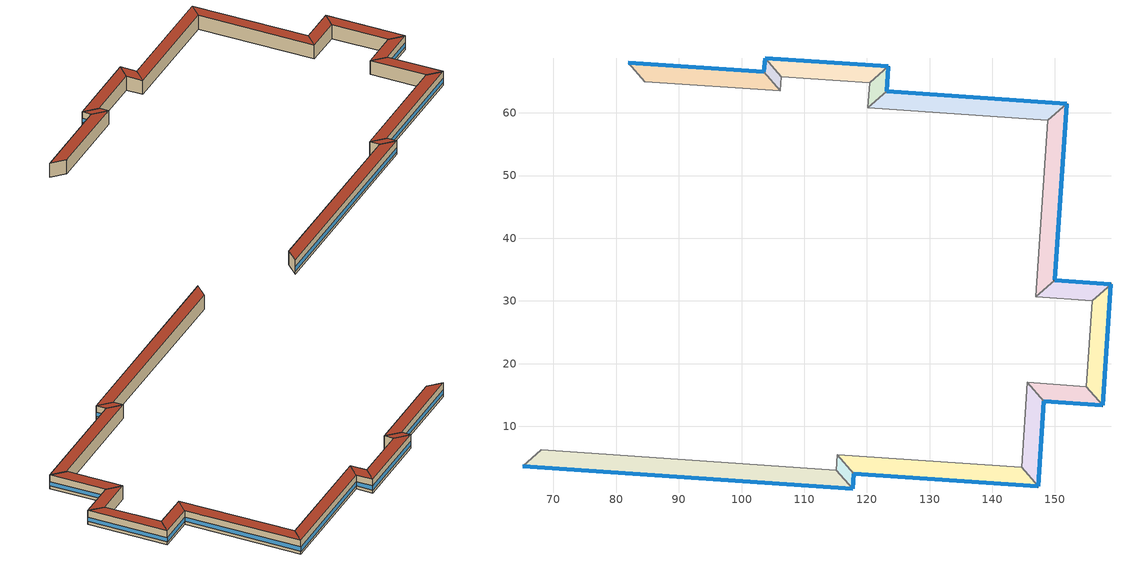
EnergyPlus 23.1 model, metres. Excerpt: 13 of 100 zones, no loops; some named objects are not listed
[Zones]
Building Story 4 ThermalZone 10
 floor adiabatic (Typical Interior Ceiling): 157.59,13.33 148.22,14 145.59,17.01 154.97,16.35 z10.8
 wall outside (Typical Insulated Steel Framed Exterior Wall R-12.99): 148.22,14 157.59,13.33 z10.8:14.4
 wall adiabatic (Typical Interior Wall): 157.59,13.33 154.97,16.35 145.59,17.01 148.22,14 z10.8:14.4
 window (U 0.55 SHGC 0.25): 148.24,13.99 157.57,13.33 z11.56:12.65
 roof outside (Typical IEAD Roof - Highly Reflective R-25.64): 154.97,16.35 145.59,17.01 148.22,14 157.59,13.33 z14.4
Building Story 4 ThermalZone 11
 floor adiabatic (Typical Interior Ceiling): 148.22,14 147.3,0.45 144.67,3.46 145.59,17.01 z10.8
 wall outside (Typical Insulated Steel Framed Exterior Wall R-12.99): 147.3,0.45 148.22,14 z10.8:14.4
 wall adiabatic (Typical Interior Wall): 148.22,14 145.59,17.01 144.67,3.46 147.3,0.45 z10.8:14.4
 window (U 0.55 SHGC 0.25): 147.3,0.47 148.21,13.97 z11.56:12.65
 roof outside (Typical IEAD Roof - Highly Reflective R-25.64): 145.59,17.01 144.67,3.46 147.3,0.45 148.22,14 z14.4
Building Story 4 ThermalZone 12
 floor adiabatic (Typical Interior Ceiling): 147.3,0.45 117.9,2.44 115.27,5.46 144.67,3.46 z10.8
 wall outside (Typical Insulated Steel Framed Exterior Wall R-12.99): 117.9,2.44 147.3,0.45 z10.8:14.4
 wall adiabatic (Typical Interior Wall): 147.3,0.45 144.67,3.46 115.27,5.46 117.9,2.44 z10.8:14.4
 window (U 0.55 SHGC 0.25): 117.93,2.44 147.27,0.45 z11.56:12.64
 roof outside (Typical IEAD Roof - Highly Reflective R-25.64): 144.67,3.46 115.27,5.46 117.9,2.44 147.3,0.45 z14.4
Building Story 4 ThermalZone 13
 floor adiabatic (Typical Interior Ceiling): 117.9,2.44 117.74,0 115.11,3.02 115.27,5.46 z10.8
 wall outside (Typical Insulated Steel Framed Exterior Wall R-12.99): 117.74,0 117.9,2.44 z10.8:14.4
 wall adiabatic (Typical Interior Wall): 117.9,2.44 115.27,5.46 115.11,3.02 117.74,0 z10.8:14.4
 window (U 0.55 SHGC 0.25): 117.74,0.03 117.9,2.42 z11.56:12.66
 roof outside (Typical IEAD Roof - Highly Reflective R-25.64): 115.27,5.46 115.11,3.02 117.74,0 117.9,2.44 z14.4
Building Story 4 ThermalZone 14
 floor adiabatic (Typical Interior Ceiling): 117.74,0 65.06,3.67 68.09,6.29 115.11,3.02 z10.8
 wall outside (Typical Insulated Steel Framed Exterior Wall R-12.99): 65.06,3.67 117.74,0 z10.8:14.4
 wall adiabatic (Typical Interior Wall): 117.74,0 115.11,3.02 68.09,6.29 65.06,3.67 z10.8:14.4
 window (U 0.55 SHGC 0.25): 65.09,3.66 117.71,0 z11.56:12.64
 roof outside (Typical IEAD Roof - Highly Reflective R-25.64): 115.11,3.02 68.09,6.29 65.06,3.67 117.74,0 z14.4
Building Story 4 ThermalZone 2
 floor adiabatic (Typical Interior Ceiling): 81.9,67.97 103.58,66.53 106.2,63.5 84.54,64.97 z10.8
 wall outside (Typical Insulated Steel Framed Exterior Wall R-12.99): 103.58,66.53 81.9,67.97 z10.8:14.4
 wall adiabatic (Typical Interior Wall): 81.9,67.97 84.54,64.97 106.2,63.5 103.58,66.53 z10.8:14.4
 window (U 0.55 SHGC 0.25): 103.56,66.53 81.92,67.97 z11.56:12.64
 roof outside (Typical IEAD Roof - Highly Reflective R-25.64): 84.54,64.97 106.2,63.5 103.58,66.53 81.9,67.97 z14.4
Building Story 4 ThermalZone 3
 floor adiabatic (Typical Interior Ceiling): 103.58,66.53 103.75,68.75 106.37,65.72 106.2,63.5 z10.8
 wall outside (Typical Insulated Steel Framed Exterior Wall R-12.99): 103.75,68.75 103.58,66.53 z10.8:14.4
 wall adiabatic (Typical Interior Wall): 103.58,66.53 106.2,63.5 106.37,65.72 103.75,68.75 z10.8:14.4
 window (U 0.55 SHGC 0.25): 103.75,68.72 103.59,66.55 z11.56:12.67
 roof outside (Typical IEAD Roof - Highly Reflective R-25.64): 106.2,63.5 106.37,65.72 103.75,68.75 103.58,66.53 z14.4
Building Story 4 ThermalZone 4
 floor adiabatic (Typical Interior Ceiling): 103.75,68.75 123.43,67.41 120.42,64.78 106.37,65.72 z10.8
 wall outside (Typical Insulated Steel Framed Exterior Wall R-12.99): 123.43,67.41 103.75,68.75 z10.8:14.4
 wall adiabatic (Typical Interior Wall): 103.75,68.75 106.37,65.72 120.42,64.78 123.43,67.41 z10.8:14.4
 window (U 0.55 SHGC 0.25): 123.4,67.42 103.78,68.75 z11.56:12.64
 roof outside (Typical IEAD Roof - Highly Reflective R-25.64): 106.37,65.72 120.42,64.78 123.43,67.41 103.75,68.75 z14.4
Building Story 4 ThermalZone 5
 floor adiabatic (Typical Interior Ceiling): 123.43,67.41 123.18,63.42 120.17,60.78 120.42,64.78 z10.8
 wall outside (Typical Insulated Steel Framed Exterior Wall R-12.99): 123.18,63.42 123.43,67.41 z10.8:14.4
 wall adiabatic (Typical Interior Wall): 123.43,67.41 120.42,64.78 120.17,60.78 123.18,63.42 z10.8:14.4
 window (U 0.55 SHGC 0.25): 123.18,63.44 123.43,67.39 z11.56:12.66
 roof outside (Typical IEAD Roof - Highly Reflective R-25.64): 120.42,64.78 120.17,60.78 123.18,63.42 123.43,67.41 z14.4
Building Story 4 ThermalZone 6
 floor adiabatic (Typical Interior Ceiling): 123.18,63.42 151.9,61.42 148.88,58.79 120.17,60.78 z10.8
 wall outside (Typical Insulated Steel Framed Exterior Wall R-12.99): 151.9,61.42 123.18,63.42 z10.8:14.4
 wall adiabatic (Typical Interior Wall): 123.18,63.42 120.17,60.78 148.88,58.79 151.9,61.42 z10.8:14.4
 window (U 0.55 SHGC 0.25): 151.87,61.42 123.2,63.41 z11.56:12.64
 roof outside (Typical IEAD Roof - Highly Reflective R-25.64): 120.17,60.78 148.88,58.79 151.9,61.42 123.18,63.42 z14.4
Building Story 4 ThermalZone 7
 floor adiabatic (Typical Interior Ceiling): 151.9,61.42 149.97,33.32 146.95,30.7 148.88,58.79 z10.8
 wall outside (Typical Insulated Steel Framed Exterior Wall R-12.99): 149.97,33.32 151.9,61.42 z10.8:14.4
 wall adiabatic (Typical Interior Wall): 151.9,61.42 148.88,58.79 146.95,30.7 149.97,33.32 z10.8:14.4
 window (U 0.55 SHGC 0.25): 149.98,33.34 151.9,61.39 z11.56:12.64
 roof outside (Typical IEAD Roof - Highly Reflective R-25.64): 148.88,58.79 146.95,30.7 149.97,33.32 151.9,61.42 z14.4
Building Story 4 ThermalZone 8
 floor adiabatic (Typical Interior Ceiling): 149.97,33.32 158.93,32.65 155.91,30.03 146.95,30.7 z10.8
 wall outside (Typical Insulated Steel Framed Exterior Wall R-12.99): 158.93,32.65 149.97,33.32 z10.8:14.4
 wall adiabatic (Typical Interior Wall): 149.97,33.32 146.95,30.7 155.91,30.03 158.93,32.65 z10.8:14.4
 window (U 0.55 SHGC 0.25): 158.91,32.66 150,33.32 z11.56:12.65
 roof outside (Typical IEAD Roof - Highly Reflective R-25.64): 146.95,30.7 155.91,30.03 158.93,32.65 149.97,33.32 z14.4
Building Story 4 ThermalZone 9
 floor adiabatic (Typical Interior Ceiling): 158.93,32.65 157.59,13.33 154.97,16.35 155.91,30.03 z10.8
 wall outside (Typical Insulated Steel Framed Exterior Wall R-12.99): 157.59,13.33 158.93,32.65 z10.8:14.4
 wall adiabatic (Typical Interior Wall): 158.93,32.65 155.91,30.03 154.97,16.35 157.59,13.33 z10.8:14.4
 window (U 0.55 SHGC 0.25): 157.6,13.35 158.93,32.63 z11.56:12.64
 roof outside (Typical IEAD Roof - Highly Reflective R-25.64): 155.91,30.03 154.97,16.35 157.59,13.33 158.93,32.65 z14.4
[Building]
bld_16: Terrain=City
[Site:Location]
Jack Northrop Fld H_CA_USA: Latitude {deg}=41.3113; Longitude {deg}=-105.58; Time Zone {hr}=-8; Elevation {m}=21
[Site:GroundTemperature:FCfactorMethod]
18.8, 14.3, 13.6, 13.2, 13.3, 12.6, 15.3, 15.6, 17.7, 19.4, 19.7, 18.5
[Site:WaterMainsTemperature]
Calculation Method=Correlation; Annual Average Outdoor Air Temperature {C}=8.96667; Maximum Difference In Monthly Average Outdoor Air Temperatures {deltaC}=26.2
[SizingPeriod:DesignDay] Day of Month=21; Dry-Bulb Temperature Range Modifier Type=DefaultMultipliers; Humidity Condition Type=Wetbulb; Barometric Pressure {Pa}=98769; Rain Indicator=No; Snow Indicator=No; Daylight Saving Time Indicator=No; Begin Environment Reset Mode=FullResetAtBeginEnvironment
Name | Month | Day Type | Maximum Dry-Bulb Temperature {C} | Daily Dry-Bulb Temperature Range {deltaC} | Wetbulb or DewPoint at Maximum Dry-Bulb {C} | Wind Speed {m/s} | Wind Direction {deg} | Solar Model Indicator | ASHRAE Clear Sky Optical Depth for Beam Irradiance (taub) | ASHRAE Clear Sky Optical Depth for Diffuse Irradiance (taud) | Sky Clearness
Buffalo Niagara Intl Ap Ann Clg .4% Condns DB=>MWB 1 | 7 | SummerDesignDay | 30.3 | 9.3 | 21.8 | 5.7 | 240 | ASHRAETau | 0.462 | 2.001
Buffalo Niagara Intl Ap Ann Clg .4% Condns WB=>MDB 1 | 7 | SummerDesignDay | 27.8 | 9.3 | 23.8 | 5.7 | 240 | ASHRAETau | 0.462 | 2.001
Buffalo Niagara Intl Ap Ann Htg 99.6% Condns DB 1 | 1 | WinterDesignDay | -16.3 | 0 | -16.3 | 5.1 | 270 | ASHRAEClearSky |  |  | 0
[Material]
Name | Roughness | Thickness {m} | Conductivity {W/m-K} | Density {kg/m3} | Specific Heat {J/kg-K} | Thermal Absorptance | Solar Absorptance | Visible Absorptance
100mm Normalweight concrete floor | MediumRough | 0.1016 | 2.31045 | 2322 | 832.557 | 0.9 | 0.7 | 0.7
25mm Stucco | Smooth | 0.0254 | 0.72 | 1856 | 840 | 0.9 | 0.7 | 0.7
5/8 in. Gypsum Board | MediumSmooth | 0.0159 | 0.16 | 800 | 1090 | 0.9 | 0.7 | 0.7
G01 13mm gypsum board | Smooth | 0.0127 | 0.160031 | 800.001 | 1090.73 | 0.9 | 0.7 | 0.5
Metal Roof Surface | Smooth | 0.0008 | 45.28 | 7824 | 500 | 0.9 | 0.7 | 0.7
Roof Membrane - Highly Reflective | VeryRough | 0.0095 | 0.16 | 1121.29 | 1460 | 0.75 | 0.45 | 0.7
Std Wood 6inch 1; Std Wood 6inch 2 | MediumSmooth | 0.15 | 0.12 | 540 | 1210 | 0.9 | 0.7 | 0.7
[Material:NoMass] Roughness=Smooth; Thermal Absorptance=0.9; Solar Absorptance=0.7
Name | Thermal Resistance {m2-K/W} | Visible Absorptance
CP02 CARPET PAD | 0.21648 | 0.8
Typical Insulation R-10.81 | 1.90342 | 0.7
Typical Insulation R-24.52 | 4.31889 | 0.7
[WindowMaterial:Gas]
Gap_1_W_0_0032: Gas Type=Air; Thickness {m}=0.0032
[WindowMaterial:Glazing] Optical Data Type=SpectralAverage; Infrared Transmittance at Normal Incidence=0; Back Side Infrared Hemispherical Emissivity=0.84; Conductivity {W/m-K}=1; Dirt Correction Factor for Solar and Visible Transmittance=1; Solar Diffusing=No
Name | Thickness {m} | Solar Transmittance at Normal Incidence | Front Side Solar Reflectance at Normal Incidence | Back Side Solar Reflectance at Normal Incidence | Visible Transmittance at Normal Incidence | Front Side Visible Reflectance at Normal Incidence | Back Side Visible Reflectance at Normal Incidence | Front Side Infrared Hemispherical Emissivity
Glass_2022F_LayerAvg | 0.0039 | 0.355897 | 0.394095 | 0.265645 | 0.677694 | 0.042734 | 0.05547 | 0.046
Glass_2175_LayerAvg | 0.0086 | 0.167758 | 0.217606 | 0.437978 | 0.416044 | 0.078729 | 0.10654 | 0.84
[Construction]
InteriorFurnishings 1: Std Wood 6inch 1
InteriorFurnishings 2: Std Wood 6inch 2
Typical IEAD Roof - Highly Reflective R-25.64: Roof Membrane - Highly Reflective, Typical Insulation R-24.52, Metal Roof Surface
Typical Insulated Steel Framed Exterior Wall R-12.99: 25mm Stucco, 5/8 in. Gypsum Board, Typical Insulation R-10.81, 5/8 in. Gypsum Board
Typical Interior Ceiling: CP02 CARPET PAD, 100mm Normalweight concrete floor
Typical Interior Wall: G01 13mm gypsum board, G01 13mm gypsum board
U 0.55 SHGC 0.25: Glass_2175_LayerAvg, Gap_1_W_0_0032, Glass_2022F_LayerAvg
[Zone] Multiplier=1; Part of Total Floor Area=Yes
Building Story 4 ThermalZone 10; Building Story 4 ThermalZone 11; Building Story 4 ThermalZone 12; Building Story 4 ThermalZone 13; Building Story 4 ThermalZone 14; Building Story 4 ThermalZone 2; Building Story 4 ThermalZone 3; Building Story 4 ThermalZone 4; Building Story 4 ThermalZone 5; Building Story 4 ThermalZone 6; Building Story 4 ThermalZone 7; Building Story 4 ThermalZone 8; Building Story 4 ThermalZone 9
[Space] Space Type=Story Top Blended Space Type
Name | Zone
Building Story 4 Space 10 | Building Story 4 ThermalZone 10
Building Story 4 Space 11 | Building Story 4 ThermalZone 11
Building Story 4 Space 12 | Building Story 4 ThermalZone 12
Building Story 4 Space 13 | Building Story 4 ThermalZone 13
Building Story 4 Space 14 | Building Story 4 ThermalZone 14
Building Story 4 Space 2 | Building Story 4 ThermalZone 2
Building Story 4 Space 3 | Building Story 4 ThermalZone 3
Building Story 4 Space 4 | Building Story 4 ThermalZone 4
Building Story 4 Space 5 | Building Story 4 ThermalZone 5
Building Story 4 Space 6 | Building Story 4 ThermalZone 6
Building Story 4 Space 7 | Building Story 4 ThermalZone 7
Building Story 4 Space 8 | Building Story 4 ThermalZone 8
Building Story 4 Space 9 | Building Story 4 ThermalZone 9
[SpaceList]
Story Top Blended Space Type: Building Story 4 Space, Building Story 4 Space 19, Building Story 4 Space 10, Building Story 4 Space 23, Building Story 4 Space 2, Building Story 4 Space 4, Building Story 4 Space 3, Building Story 4 Space 5, Building Story 4 Space 7, Building Story 4 Space 9, Building Story 4 Space 6, Building Story 4 Space 11, Building Story 4 Space 8, Building Story 4 Space 24, Building Story 4 Space 21, Building Story 4 Space 15, Building Story 4 Space 17, Building Story 4 Space 20, Building Story 4 Space 16, Building Story 4 Space 14, Building Story 4 Space 12, Building Story 4 Space 22, Building Story 4 Space 1, Building Story 4 Space 13, Building Story 4 Space 18
[InternalMass]
Name | Construction | Zone or ZoneList | Space or SpaceList | Surface Area {m2}
Building Story 4 Space 10 Office WholeBuilding - Lg Office A  - Story Top Mass; Building Story 4 Space 10 Office WholeBuilding - Lg Office C  - Story Top Mass | InteriorFurnishings 1 | Building Story 4 ThermalZone 10 | Building Story 4 Space 10 | 2.88349
Building Story 4 Space 2 Office WholeBuilding - Lg Office A  - Story Top Mass; Building Story 4 Space 2 Office WholeBuilding - Lg Office C  - Story Top Mass | InteriorFurnishings 1 | Building Story 4 ThermalZone 2 | Building Story 4 Space 2 | 6.66861
Building Story 4 Space 4 Office WholeBuilding - Lg Office A  - Story Top Mass; Building Story 4 Space 4 Office WholeBuilding - Lg Office C  - Story Top Mass | InteriorFurnishings 1 | Building Story 4 ThermalZone 4 | Building Story 4 Space 4 | 5.20538
Building Story 4 Space 3 Office WholeBuilding - Lg Office A  - Story Top Mass; Building Story 4 Space 3 Office WholeBuilding - Lg Office C  - Story Top Mass | InteriorFurnishings 1 | Building Story 4 ThermalZone 3 | Building Story 4 Space 3 | 0.686109
Building Story 4 Space 5 Office WholeBuilding - Lg Office A  - Story Top Mass; Building Story 4 Space 5 Office WholeBuilding - Lg Office C  - Story Top Mass | InteriorFurnishings 1 | Building Story 4 ThermalZone 5 | Building Story 4 Space 5 | 1.23254
Building Story 4 Space 7 Office WholeBuilding - Lg Office A  - Story Top Mass; Building Story 4 Space 7 Office WholeBuilding - Lg Office C  - Story Top Mass | InteriorFurnishings 1 | Building Story 4 ThermalZone 7 | Building Story 4 Space 7 | 8.65863
Building Story 4 Space 9 Office WholeBuilding - Lg Office A  - Story Top Mass; Building Story 4 Space 9 Office WholeBuilding - Lg Office C  - Story Top Mass | InteriorFurnishings 1 | Building Story 4 ThermalZone 9 | Building Story 4 Space 9 | 5.08314
Building Story 4 Space 6 Office WholeBuilding - Lg Office A  - Story Top Mass; Building Story 4 Space 6 Office WholeBuilding - Lg Office C  - Story Top Mass | InteriorFurnishings 1 | Building Story 4 ThermalZone 6 | Building Story 4 Space 6 | 8.8532
Building Story 4 Space 11 Office WholeBuilding - Lg Office A  - Story Top Mass; Building Story 4 Space 11 Office WholeBuilding - Lg Office C  - Story Top Mass | InteriorFurnishings 1 | Building Story 4 ThermalZone 11 | Building Story 4 Space 11 | 4.1671
Building Story 4 Space 8 Office WholeBuilding - Lg Office A  - Story Top Mass; Building Story 4 Space 8 Office WholeBuilding - Lg Office C  - Story Top Mass | InteriorFurnishings 1 | Building Story 4 ThermalZone 8 | Building Story 4 Space 8 | 2.76525
Building Story 4 Space 14 Office WholeBuilding - Lg Office A  - Story Top Mass; Building Story 4 Space 14 Office WholeBuilding - Lg Office C  - Story Top Mass | InteriorFurnishings 1 | Building Story 4 ThermalZone 14 | Building Story 4 Space 14 | 15.3268
Building Story 4 Space 12 Office WholeBuilding - Lg Office A  - Story Top Mass; Building Story 4 Space 12 Office WholeBuilding - Lg Office C  - Story Top Mass | InteriorFurnishings 1 | Building Story 4 ThermalZone 12 | Building Story 4 Space 12 | 9.04459
Building Story 4 Space 13 Office WholeBuilding - Lg Office A  - Story Top Mass; Building Story 4 Space 13 Office WholeBuilding - Lg Office C  - Story Top Mass | InteriorFurnishings 1 | Building Story 4 ThermalZone 13 | Building Story 4 Space 13 | 0.751042
Building Story 4 Space 10 Office WholeBuilding - Lg Office A end_a - Story Top Mass; Building Story 4 Space 10 Office WholeBuilding - Lg Office A end_b - Story Top Mass; Building Story 4 Space 10 Office WholeBuilding - Lg Office C end_a - Story Top Mass; Building Story 4 Space 10 Office WholeBuilding - Lg Office C end_b - Story Top Mass | InteriorFurnishings 1 | Building Story 4 ThermalZone 10 | Building Story 4 Space 10 | 0.122856
Building Story 4 Space 2 Office WholeBuilding - Lg Office A end_a - Story Top Mass; Building Story 4 Space 2 Office WholeBuilding - Lg Office A end_b - Story Top Mass; Building Story 4 Space 2 Office WholeBuilding - Lg Office C end_a - Story Top Mass; Building Story 4 Space 2 Office WholeBuilding - Lg Office C end_b - Story Top Mass | InteriorFurnishings 1 | Building Story 4 ThermalZone 2 | Building Story 4 Space 2 | 0.284128
Building Story 4 Space 4 Office WholeBuilding - Lg Office A end_a - Story Top Mass; Building Story 4 Space 4 Office WholeBuilding - Lg Office A end_b - Story Top Mass; Building Story 4 Space 4 Office WholeBuilding - Lg Office C end_a - Story Top Mass; Building Story 4 Space 4 Office WholeBuilding - Lg Office C end_b - Story Top Mass | InteriorFurnishings 1 | Building Story 4 ThermalZone 4 | Building Story 4 Space 4 | 0.221784
Building Story 4 Space 3 Office WholeBuilding - Lg Office A end_a - Story Top Mass; Building Story 4 Space 3 Office WholeBuilding - Lg Office A end_b - Story Top Mass; Building Story 4 Space 3 Office WholeBuilding - Lg Office C end_a - Story Top Mass; Building Story 4 Space 3 Office WholeBuilding - Lg Office C end_b - Story Top Mass | InteriorFurnishings 1 | Building Story 4 ThermalZone 3 | Building Story 4 Space 3 | 0.0292329
Building Story 4 Space 5 Office WholeBuilding - Lg Office A end_a - Story Top Mass; Building Story 4 Space 5 Office WholeBuilding - Lg Office A end_b - Story Top Mass; Building Story 4 Space 5 Office WholeBuilding - Lg Office C end_a - Story Top Mass; Building Story 4 Space 5 Office WholeBuilding - Lg Office C end_b - Story Top Mass | InteriorFurnishings 1 | Building Story 4 ThermalZone 5 | Building Story 4 Space 5 | 0.0525147
Building Story 4 Space 7 Office WholeBuilding - Lg Office A end_a - Story Top Mass; Building Story 4 Space 7 Office WholeBuilding - Lg Office A end_b - Story Top Mass; Building Story 4 Space 7 Office WholeBuilding - Lg Office C end_a - Story Top Mass; Building Story 4 Space 7 Office WholeBuilding - Lg Office C end_b - Story Top Mass | InteriorFurnishings 1 | Building Story 4 ThermalZone 7 | Building Story 4 Space 7 | 0.368916
Building Story 4 Space 9 Office WholeBuilding - Lg Office A end_a - Story Top Mass; Building Story 4 Space 9 Office WholeBuilding - Lg Office A end_b - Story Top Mass; Building Story 4 Space 9 Office WholeBuilding - Lg Office C end_a - Story Top Mass; Building Story 4 Space 9 Office WholeBuilding - Lg Office C end_b - Story Top Mass | InteriorFurnishings 1 | Building Story 4 ThermalZone 9 | Building Story 4 Space 9 | 0.216576
Building Story 4 Space 6 Office WholeBuilding - Lg Office A end_a - Story Top Mass; Building Story 4 Space 6 Office WholeBuilding - Lg Office A end_b - Story Top Mass; Building Story 4 Space 6 Office WholeBuilding - Lg Office C end_a - Story Top Mass; Building Story 4 Space 6 Office WholeBuilding - Lg Office C end_b - Story Top Mass | InteriorFurnishings 1 | Building Story 4 ThermalZone 6 | Building Story 4 Space 6 | 0.377206
Building Story 4 Space 11 Office WholeBuilding - Lg Office A end_a - Story Top Mass; Building Story 4 Space 11 Office WholeBuilding - Lg Office A end_b - Story Top Mass; Building Story 4 Space 11 Office WholeBuilding - Lg Office C end_a - Story Top Mass; Building Story 4 Space 11 Office WholeBuilding - Lg Office C end_b - Story Top Mass | InteriorFurnishings 1 | Building Story 4 ThermalZone 11 | Building Story 4 Space 11 | 0.177547
Building Story 4 Space 8 Office WholeBuilding - Lg Office A end_a - Story Top Mass; Building Story 4 Space 8 Office WholeBuilding - Lg Office A end_b - Story Top Mass; Building Story 4 Space 8 Office WholeBuilding - Lg Office C end_a - Story Top Mass; Building Story 4 Space 8 Office WholeBuilding - Lg Office C end_b - Story Top Mass | InteriorFurnishings 1 | Building Story 4 ThermalZone 8 | Building Story 4 Space 8 | 0.117818
Building Story 4 Space 14 Office WholeBuilding - Lg Office A end_a - Story Top Mass; Building Story 4 Space 14 Office WholeBuilding - Lg Office A end_b - Story Top Mass; Building Story 4 Space 14 Office WholeBuilding - Lg Office C end_a - Story Top Mass; Building Story 4 Space 14 Office WholeBuilding - Lg Office C end_b - Story Top Mass | InteriorFurnishings 1 | Building Story 4 ThermalZone 14 | Building Story 4 Space 14 | 0.653026
Building Story 4 Space 12 Office WholeBuilding - Lg Office A end_a - Story Top Mass; Building Story 4 Space 12 Office WholeBuilding - Lg Office A end_b - Story Top Mass; Building Story 4 Space 12 Office WholeBuilding - Lg Office C end_a - Story Top Mass; Building Story 4 Space 12 Office WholeBuilding - Lg Office C end_b - Story Top Mass | InteriorFurnishings 1 | Building Story 4 ThermalZone 12 | Building Story 4 Space 12 | 0.385361
Building Story 4 Space 13 Office WholeBuilding - Lg Office A end_a - Story Top Mass; Building Story 4 Space 13 Office WholeBuilding - Lg Office A end_b - Story Top Mass; Building Story 4 Space 13 Office WholeBuilding - Lg Office C end_a - Story Top Mass; Building Story 4 Space 13 Office WholeBuilding - Lg Office C end_b - Story Top Mass | InteriorFurnishings 1 | Building Story 4 ThermalZone 13 | Building Story 4 Space 13 | 0.0319995
Building Story 4 Space 10 Office WholeBuilding - Lg Office B  - Story Top Mass | InteriorFurnishings 1 | Building Story 4 ThermalZone 10 | Building Story 4 Space 10 | 43.1955
Building Story 4 Space 2 Office WholeBuilding - Lg Office B  - Story Top Mass | InteriorFurnishings 1 | Building Story 4 ThermalZone 2 | Building Story 4 Space 2 | 99.8978
Building Story 4 Space 4 Office WholeBuilding - Lg Office B  - Story Top Mass | InteriorFurnishings 1 | Building Story 4 ThermalZone 4 | Building Story 4 Space 4 | 77.9781
Building Story 4 Space 3 Office WholeBuilding - Lg Office B  - Story Top Mass | InteriorFurnishings 1 | Building Story 4 ThermalZone 3 | Building Story 4 Space 3 | 10.2781
Building Story 4 Space 5 Office WholeBuilding - Lg Office B  - Story Top Mass | InteriorFurnishings 1 | Building Story 4 ThermalZone 5 | Building Story 4 Space 5 | 18.4639
Building Story 4 Space 7 Office WholeBuilding - Lg Office B  - Story Top Mass | InteriorFurnishings 1 | Building Story 4 ThermalZone 7 | Building Story 4 Space 7 | 129.709
Building Story 4 Space 9 Office WholeBuilding - Lg Office B  - Story Top Mass | InteriorFurnishings 1 | Building Story 4 ThermalZone 9 | Building Story 4 Space 9 | 76.1469
Building Story 4 Space 6 Office WholeBuilding - Lg Office B  - Story Top Mass | InteriorFurnishings 1 | Building Story 4 ThermalZone 6 | Building Story 4 Space 6 | 132.624
Building Story 4 Space 11 Office WholeBuilding - Lg Office B  - Story Top Mass | InteriorFurnishings 1 | Building Story 4 ThermalZone 11 | Building Story 4 Space 11 | 62.4244
Building Story 4 Space 8 Office WholeBuilding - Lg Office B  - Story Top Mass | InteriorFurnishings 1 | Building Story 4 ThermalZone 8 | Building Story 4 Space 8 | 41.4243
Building Story 4 Space 14 Office WholeBuilding - Lg Office B  - Story Top Mass | InteriorFurnishings 1 | Building Story 4 ThermalZone 14 | Building Story 4 Space 14 | 229.6
Building Story 4 Space 12 Office WholeBuilding - Lg Office B  - Story Top Mass | InteriorFurnishings 1 | Building Story 4 ThermalZone 12 | Building Story 4 Space 12 | 135.491
Building Story 4 Space 13 Office WholeBuilding - Lg Office B  - Story Top Mass | InteriorFurnishings 1 | Building Story 4 ThermalZone 13 | Building Story 4 Space 13 | 11.2508
Building Story 4 Space 10 Office WholeBuilding - Lg Office B end_a - Story Top Mass; Building Story 4 Space 10 Office WholeBuilding - Lg Office B end_b - Story Top Mass | InteriorFurnishings 1 | Building Story 4 ThermalZone 10 | Building Story 4 Space 10 | 1.84042
Building Story 4 Space 2 Office WholeBuilding - Lg Office B end_a - Story Top Mass; Building Story 4 Space 2 Office WholeBuilding - Lg Office B end_b - Story Top Mass | InteriorFurnishings 1 | Building Story 4 ThermalZone 2 | Building Story 4 Space 2 | 4.25632
Building Story 4 Space 4 Office WholeBuilding - Lg Office B end_a - Story Top Mass; Building Story 4 Space 4 Office WholeBuilding - Lg Office B end_b - Story Top Mass | InteriorFurnishings 1 | Building Story 4 ThermalZone 4 | Building Story 4 Space 4 | 3.3224
Building Story 4 Space 3 Office WholeBuilding - Lg Office B end_a - Story Top Mass; Building Story 4 Space 3 Office WholeBuilding - Lg Office B end_b - Story Top Mass | InteriorFurnishings 1 | Building Story 4 ThermalZone 3 | Building Story 4 Space 3 | 0.437917
Building Story 4 Space 5 Office WholeBuilding - Lg Office B end_a - Story Top Mass; Building Story 4 Space 5 Office WholeBuilding - Lg Office B end_b - Story Top Mass | InteriorFurnishings 1 | Building Story 4 ThermalZone 5 | Building Story 4 Space 5 | 0.786686
Building Story 4 Space 7 Office WholeBuilding - Lg Office B end_a - Story Top Mass; Building Story 4 Space 7 Office WholeBuilding - Lg Office B end_b - Story Top Mass | InteriorFurnishings 1 | Building Story 4 ThermalZone 7 | Building Story 4 Space 7 | 5.52648
Building Story 4 Space 9 Office WholeBuilding - Lg Office B end_a - Story Top Mass; Building Story 4 Space 9 Office WholeBuilding - Lg Office B end_b - Story Top Mass | InteriorFurnishings 1 | Building Story 4 ThermalZone 9 | Building Story 4 Space 9 | 3.24437
Building Story 4 Space 6 Office WholeBuilding - Lg Office B end_a - Story Top Mass; Building Story 4 Space 6 Office WholeBuilding - Lg Office B end_b - Story Top Mass | InteriorFurnishings 1 | Building Story 4 ThermalZone 6 | Building Story 4 Space 6 | 5.65066
Building Story 4 Space 11 Office WholeBuilding - Lg Office B end_a - Story Top Mass; Building Story 4 Space 11 Office WholeBuilding - Lg Office B end_b - Story Top Mass | InteriorFurnishings 1 | Building Story 4 ThermalZone 11 | Building Story 4 Space 11 | 2.6597
Building Story 4 Space 8 Office WholeBuilding - Lg Office B end_a - Story Top Mass; Building Story 4 Space 8 Office WholeBuilding - Lg Office B end_b - Story Top Mass | InteriorFurnishings 1 | Building Story 4 ThermalZone 8 | Building Story 4 Space 8 | 1.76495
Building Story 4 Space 14 Office WholeBuilding - Lg Office B end_a - Story Top Mass; Building Story 4 Space 14 Office WholeBuilding - Lg Office B end_b - Story Top Mass | InteriorFurnishings 1 | Building Story 4 ThermalZone 14 | Building Story 4 Space 14 | 9.78252
Building Story 4 Space 12 Office WholeBuilding - Lg Office B end_a - Story Top Mass; Building Story 4 Space 12 Office WholeBuilding - Lg Office B end_b - Story Top Mass | InteriorFurnishings 1 | Building Story 4 ThermalZone 12 | Building Story 4 Space 12 | 5.77282
Building Story 4 Space 13 Office WholeBuilding - Lg Office B end_a - Story Top Mass; Building Story 4 Space 13 Office WholeBuilding - Lg Office B end_b - Story Top Mass | InteriorFurnishings 1 | Building Story 4 ThermalZone 13 | Building Story 4 Space 13 | 0.479362
Building Story 4 Space 10 Mass | InteriorFurnishings 2 | Building Story 4 ThermalZone 10 | Building Story 4 Space 10 | 53.1348
Building Story 4 Space 11 Mass | InteriorFurnishings 2 | Building Story 4 ThermalZone 11 | Building Story 4 Space 11 | 76.7882
Building Story 4 Space 12 Mass | InteriorFurnishings 2 | Building Story 4 ThermalZone 12 | Building Story 4 Space 12 | 166.667
Building Story 4 Space 13 Mass | InteriorFurnishings 2 | Building Story 4 ThermalZone 13 | Building Story 4 Space 13 | 13.8396
Building Story 4 Space 14 Mass | InteriorFurnishings 2 | Building Story 4 ThermalZone 14 | Building Story 4 Space 14 | 282.431
Building Story 4 Space 2 Mass | InteriorFurnishings 2 | Building Story 4 ThermalZone 2 | Building Story 4 Space 2 | 122.884
Building Story 4 Space 3 Mass | InteriorFurnishings 2 | Building Story 4 ThermalZone 3 | Building Story 4 Space 3 | 12.6431
Building Story 4 Space 4 Mass | InteriorFurnishings 2 | Building Story 4 ThermalZone 4 | Building Story 4 Space 4 | 95.9208
Building Story 4 Space 5 Mass | InteriorFurnishings 2 | Building Story 4 ThermalZone 5 | Building Story 4 Space 5 | 22.7124
Building Story 4 Space 6 Mass | InteriorFurnishings 2 | Building Story 4 ThermalZone 6 | Building Story 4 Space 6 | 163.14
Building Story 4 Space 7 Mass | InteriorFurnishings 2 | Building Story 4 ThermalZone 7 | Building Story 4 Space 7 | 159.555
Building Story 4 Space 8 Mass | InteriorFurnishings 2 | Building Story 4 ThermalZone 8 | Building Story 4 Space 8 | 50.9559
Building Story 4 Space 9 Mass | InteriorFurnishings 2 | Building Story 4 ThermalZone 9 | Building Story 4 Space 9 | 93.6682
[Lights]
Office WholeBuilding - Lg Office Lights 2: Zone or ZoneList or Space or SpaceList=Story Top Blended Space Type; Schedule=OfficeLarge BLDG_LIGHT_SCH_2013; Design Level Calculation Method=Watts/Area; Watts per Zone Floor Area {W/m2}=8.82641; Return Air Fraction=0; Fraction Radiant=0.7; Fraction Visible=0.2; Fraction Replaceable=1
[People]
Office WholeBuilding - Lg Office People 2: Zone or ZoneList or Space or SpaceList=Story Top Blended Space Type; Number of People Schedule=OfficeLarge BLDG_OCC_SCH; Number of People Calculation Method=People/Area; People per Floor Area {person/m2}=0.0538196; Fraction Radiant=0.3; Activity Level Schedule=OfficeLarge ACTIVITY_SCH; Enable ASHRAE 55 Comfort Warnings=Yes; Mean Radiant Temperature Calculation Type=ZoneAveraged; Work Efficiency Schedule=Work Efficiency Schedule; Clothing Insulation Schedule=Clothing Schedule; Air Velocity Schedule=Air Velocity Schedule; Thermal Comfort Model 1 Type=Fanger
[ElectricEquipment]
Office WholeBuilding - Lg Office Elec Equip 2: Zone or ZoneList or Space or SpaceList=Story Top Blended Space Type; Schedule=OfficeLarge BLDG_EQUIP_SCH; Design Level Calculation Method=Watts/Area; Watts per Zone Floor Area {W/m2}=8.07007; Fraction Latent=0; Fraction Radiant=0.5; Fraction Lost=0
[ZoneInfiltration:DesignFlowRate] Zone or ZoneList or Space or SpaceList=Story Top Blended Space Type; Schedule=Always On Discrete; Design Flow Rate Calculation Method=Flow/ExteriorArea; Constant Term Coefficient=0; Temperature Term Coefficient=0; Velocity Term Coefficient=0.224; Velocity Squared Term Coefficient=0
Name | Flow Rate per Exterior Surface Area {m3/s-m2}
Office WholeBuilding - Lg Office A  - Story Top Infiltration; Office WholeBuilding - Lg Office C  - Story Top Infiltration | 1.82215e-05
Office WholeBuilding - Lg Office A end_a - Story Top Infiltration; Office WholeBuilding - Lg Office A end_b - Story Top Infiltration; Office WholeBuilding - Lg Office C end_a - Story Top Infiltration; Office WholeBuilding - Lg Office C end_b - Story Top Infiltration | 1.55272e-06
Office WholeBuilding - Lg Office B end_a - Story Top Infiltration; Office WholeBuilding - Lg Office B end_b - Story Top Infiltration | 1.16301e-05
[Daylighting:Controls] Lighting Control Type=Stepped; Minimum Input Power Fraction for Continuous or ContinuousOff Dimming Control=0.3; Minimum Light Output Fraction for Continuous or ContinuousOff Dimming Control=0.2; Number of Stepped Control Steps=3; Probability Lighting will be Reset When Needed in Manual Stepped Control=1; Glare Calculation Azimuth Angle of View Direction Clockwise from Zone y-Axis {deg}=-0; Maximum Allowable Discomfort Glare Index=22; Illuminance Setpoint at Reference Point 1 {lux}=377; Illuminance Setpoint at Reference Point 2 {lux}=377
Name | Zone or Space | Glare Calculation Daylighting Reference Point | Daylighting Reference Point 1 | Fraction of Lights Controlled by Reference Point 1 | Daylighting Reference Point 2 | Fraction of Lights Controlled by Reference Point 2
Building Story 4 ThermalZone 11 DaylightingControls | Building Story 4 ThermalZone 11 | Building Story 4 Space 11 Daylt Sensor 1 | Building Story 4 Space 11 Daylt Sensor 1 | 0.436 | Building Story 4 Space 11 Daylt Sensor 2 | 0.099
Building Story 4 ThermalZone 12 DaylightingControls | Building Story 4 ThermalZone 12 | Building Story 4 Space 12 Daylt Sensor 1 | Building Story 4 Space 12 Daylt Sensor 1 | 0.44 | Building Story 4 Space 12 Daylt Sensor 2 | 0.106
Building Story 4 ThermalZone 14 DaylightingControls | Building Story 4 ThermalZone 14 | Building Story 4 Space 14 Daylt Sensor 1 | Building Story 4 Space 14 Daylt Sensor 1 | 0.452 | Building Story 4 Space 14 Daylt Sensor 2 | 0.107
Building Story 4 ThermalZone 2 DaylightingControls | Building Story 4 ThermalZone 2 | Building Story 4 Space 2 Daylt Sensor 1 | Building Story 4 Space 2 Daylt Sensor 1 | 0.439 | Building Story 4 Space 2 Daylt Sensor 2 | 0.104
Building Story 4 ThermalZone 4 DaylightingControls | Building Story 4 ThermalZone 4 | Building Story 4 Space 4 Daylt Sensor 1 | Building Story 4 Space 4 Daylt Sensor 1 | 0.468 | Building Story 4 Space 4 Daylt Sensor 2 | 0.1
Building Story 4 ThermalZone 6 DaylightingControls | Building Story 4 ThermalZone 6 | Building Story 4 Space 6 Daylt Sensor 1 | Building Story 4 Space 6 Daylt Sensor 1 | 0.439 | Building Story 4 Space 6 Daylt Sensor 2 | 0.106
Building Story 4 ThermalZone 7 DaylightingControls | Building Story 4 ThermalZone 7 | Building Story 4 Space 7 Daylt Sensor 1 | Building Story 4 Space 7 Daylt Sensor 1 | 0.439 | Building Story 4 Space 7 Daylt Sensor 2 | 0.106
Building Story 4 ThermalZone 9 DaylightingControls | Building Story 4 ThermalZone 9 | Building Story 4 Space 9 Daylt Sensor 1 | Building Story 4 Space 9 Daylt Sensor 1 | 0.47 | Building Story 4 Space 9 Daylt Sensor 2 | 0.099
[Exterior:Lights] Control Option=AstronomicalClock
Name | Schedule | Design Level {W}
Building Facades | Schedule Ruleset 1 | 1910.28
Main Entries | Schedule Ruleset 2 | 934.191
Other Doors | Schedule Ruleset 2 | 2078.57
Parking Areas and Drives | Schedule Ruleset 2 | 37178.1
[Schedule:Day:Interval]
OfficeLarge BLDG_LIGHT_SCH_2013 Wkdy Day: No, 05:00, 0.05, 06:00, 0.1, 07:00, 0.0905601, 08:00, 0.27168, 17:00, 0.815041, 18:00, 0.452801, 20:00, 0.27168, 22:00, 0.18112, 23:00, 0.0905601, 24:00, 0.0452801
OfficeLarge BLDG_LIGHT_SCH_2013 Sat Day: No, 06:00, 0.05, 08:00, 0.0905601, 12:00, 0.27168, 17:00, 0.13584, 19:00, 0.0452801, 24:00, 0.05
OfficeLarge BLDG_LIGHT_SCH_2013 Default: No, 05:00, 0.05, 18:00, 0.0452801, 24:00, 0.05
OfficeLarge BLDG_LIGHT_SCH_2013 Summer Design Day; Clothing Schedule Default Winter Clothes; OfficeLarge BLDG_EQUIP_SCH Summer Design Day: No, 24:00, 1
OfficeLarge BLDG_LIGHT_SCH_2013 Winter Design Day; Work Efficiency Schedule Default; OfficeLarge BLDG_OCC_SCH Winter Design Day; OfficeLarge BLDG_EQUIP_SCH Winter Design Day: No, 24:00, 0
Air Velocity Schedule Default: No, 24:00, 0.2
OfficeLarge BLDG_OCC_SCH Wkdy Day: No, 06:00, 0, 07:00, 0.1, 08:00, 0.2, 12:00, 0.95, 13:00, 0.5, 17:00, 0.95, 18:00, 0.3, 22:00, 0.1, 24:00, 0.05
OfficeLarge BLDG_OCC_SCH Sat Day: No, 06:00, 0, 08:00, 0.1, 12:00, 0.3, 17:00, 0.1, 19:00, 0.05, 24:00, 0
OfficeLarge BLDG_OCC_SCH Default: No, 06:00, 0, 18:00, 0.05, 24:00, 0
OfficeLarge BLDG_OCC_SCH Summer Design Day: No, 06:00, 0, 22:00, 1, 24:00, 0.05
OfficeLarge ACTIVITY_SCH Default; OfficeLarge ACTIVITY_SCH Summer Design Day; OfficeLarge ACTIVITY_SCH Winter Design Day: No, 24:00, 120
OfficeLarge BLDG_EQUIP_SCH Wkdy Day: No, 08:00, 0.4, 12:00, 0.9, 13:00, 0.8, 17:00, 0.9, 18:00, 0.5, 24:00, 0.4
OfficeLarge BLDG_EQUIP_SCH Sat Day: No, 06:00, 0.3, 08:00, 0.4, 12:00, 0.5, 17:00, 0.35, 24:00, 0.3
OfficeLarge BLDG_EQUIP_SCH Default: No, 24:00, 0.3
Schedule Day 103: No, 06:00, 0, 24:00, 1
Schedule Day 104: No, 06:00, 0.7, 24:00, 1
[Schedule:Week:Daily]
OfficeLarge BLDG_LIGHT_SCH_2013 Week Rule - Jan1-Jan3: OfficeLarge BLDG_LIGHT_SCH_2013 Wkdy Day, OfficeLarge BLDG_LIGHT_SCH_2013 Wkdy Day, OfficeLarge BLDG_LIGHT_SCH_2013 Wkdy Day, OfficeLarge BLDG_LIGHT_SCH_2013 Wkdy Day, OfficeLarge BLDG_LIGHT_SCH_2013 Wkdy Day, OfficeLarge BLDG_LIGHT_SCH_2013 Wkdy Day, OfficeLarge BLDG_LIGHT_SCH_2013 Sat Day, OfficeLarge BLDG_LIGHT_SCH_2013 Default, OfficeLarge BLDG_LIGHT_SCH_2013 Summer Design Day, OfficeLarge BLDG_LIGHT_SCH_2013 Winter Design Day, OfficeLarge BLDG_LIGHT_SCH_2013 Default, OfficeLarge BLDG_LIGHT_SCH_2013 Default
OfficeLarge BLDG_LIGHT_SCH_2013 Week Rule - Jan4-Dec31: OfficeLarge BLDG_LIGHT_SCH_2013 Default, OfficeLarge BLDG_LIGHT_SCH_2013 Wkdy Day, OfficeLarge BLDG_LIGHT_SCH_2013 Wkdy Day, OfficeLarge BLDG_LIGHT_SCH_2013 Wkdy Day, OfficeLarge BLDG_LIGHT_SCH_2013 Wkdy Day, OfficeLarge BLDG_LIGHT_SCH_2013 Wkdy Day, OfficeLarge BLDG_LIGHT_SCH_2013 Sat Day, OfficeLarge BLDG_LIGHT_SCH_2013 Default, OfficeLarge BLDG_LIGHT_SCH_2013 Summer Design Day, OfficeLarge BLDG_LIGHT_SCH_2013 Winter Design Day, OfficeLarge BLDG_LIGHT_SCH_2013 Default, OfficeLarge BLDG_LIGHT_SCH_2013 Default
Work Efficiency Schedule Week Rule - Jan1-Dec31: Work Efficiency Schedule Default, Work Efficiency Schedule Default, Work Efficiency Schedule Default, Work Efficiency Schedule Default, Work Efficiency Schedule Default, Work Efficiency Schedule Default, Work Efficiency Schedule Default, Work Efficiency Schedule Default, Work Efficiency Schedule Default, Work Efficiency Schedule Default, Work Efficiency Schedule Default, Work Efficiency Schedule Default
Clothing Schedule Week Rule - Jan1-Dec31: Clothing Schedule Default Winter Clothes, Clothing Schedule Default Winter Clothes, Clothing Schedule Default Winter Clothes, Clothing Schedule Default Winter Clothes, Clothing Schedule Default Winter Clothes, Clothing Schedule Default Winter Clothes, Clothing Schedule Default Winter Clothes, Clothing Schedule Default Winter Clothes, Clothing Schedule Default Winter Clothes, Clothing Schedule Default Winter Clothes, Clothing Schedule Default Winter Clothes, Clothing Schedule Default Winter Clothes
Air Velocity Schedule Week Rule - Jan1-Dec31: Air Velocity Schedule Default, Air Velocity Schedule Default, Air Velocity Schedule Default, Air Velocity Schedule Default, Air Velocity Schedule Default, Air Velocity Schedule Default, Air Velocity Schedule Default, Air Velocity Schedule Default, Air Velocity Schedule Default, Air Velocity Schedule Default, Air Velocity Schedule Default, Air Velocity Schedule Default
OfficeLarge BLDG_OCC_SCH Week Rule - Jan1-Jan3: OfficeLarge BLDG_OCC_SCH Wkdy Day, OfficeLarge BLDG_OCC_SCH Wkdy Day, OfficeLarge BLDG_OCC_SCH Wkdy Day, OfficeLarge BLDG_OCC_SCH Wkdy Day, OfficeLarge BLDG_OCC_SCH Wkdy Day, OfficeLarge BLDG_OCC_SCH Wkdy Day, OfficeLarge BLDG_OCC_SCH Sat Day, OfficeLarge BLDG_OCC_SCH Default, OfficeLarge BLDG_OCC_SCH Summer Design Day, OfficeLarge BLDG_OCC_SCH Winter Design Day, OfficeLarge BLDG_OCC_SCH Default, OfficeLarge BLDG_OCC_SCH Default
OfficeLarge BLDG_OCC_SCH Week Rule - Jan4-Dec31: OfficeLarge BLDG_OCC_SCH Default, OfficeLarge BLDG_OCC_SCH Wkdy Day, OfficeLarge BLDG_OCC_SCH Wkdy Day, OfficeLarge BLDG_OCC_SCH Wkdy Day, OfficeLarge BLDG_OCC_SCH Wkdy Day, OfficeLarge BLDG_OCC_SCH Wkdy Day, OfficeLarge BLDG_OCC_SCH Sat Day, OfficeLarge BLDG_OCC_SCH Default, OfficeLarge BLDG_OCC_SCH Summer Design Day, OfficeLarge BLDG_OCC_SCH Winter Design Day, OfficeLarge BLDG_OCC_SCH Default, OfficeLarge BLDG_OCC_SCH Default
OfficeLarge ACTIVITY_SCH Week Rule - Jan1-Dec31: OfficeLarge ACTIVITY_SCH Default, OfficeLarge ACTIVITY_SCH Default, OfficeLarge ACTIVITY_SCH Default, OfficeLarge ACTIVITY_SCH Default, OfficeLarge ACTIVITY_SCH Default, OfficeLarge ACTIVITY_SCH Default, OfficeLarge ACTIVITY_SCH Default, OfficeLarge ACTIVITY_SCH Default, OfficeLarge ACTIVITY_SCH Summer Design Day, OfficeLarge ACTIVITY_SCH Winter Design Day, OfficeLarge ACTIVITY_SCH Default, OfficeLarge ACTIVITY_SCH Default
OfficeLarge BLDG_EQUIP_SCH Week Rule - Jan1-Jan3: OfficeLarge BLDG_EQUIP_SCH Wkdy Day, OfficeLarge BLDG_EQUIP_SCH Wkdy Day, OfficeLarge BLDG_EQUIP_SCH Wkdy Day, OfficeLarge BLDG_EQUIP_SCH Wkdy Day, OfficeLarge BLDG_EQUIP_SCH Wkdy Day, OfficeLarge BLDG_EQUIP_SCH Wkdy Day, OfficeLarge BLDG_EQUIP_SCH Sat Day, OfficeLarge BLDG_EQUIP_SCH Default, OfficeLarge BLDG_EQUIP_SCH Summer Design Day, OfficeLarge BLDG_EQUIP_SCH Winter Design Day, OfficeLarge BLDG_EQUIP_SCH Default, OfficeLarge BLDG_EQUIP_SCH Default
OfficeLarge BLDG_EQUIP_SCH Week Rule - Jan4-Dec31: OfficeLarge BLDG_EQUIP_SCH Default, OfficeLarge BLDG_EQUIP_SCH Wkdy Day, OfficeLarge BLDG_EQUIP_SCH Wkdy Day, OfficeLarge BLDG_EQUIP_SCH Wkdy Day, OfficeLarge BLDG_EQUIP_SCH Wkdy Day, OfficeLarge BLDG_EQUIP_SCH Wkdy Day, OfficeLarge BLDG_EQUIP_SCH Sat Day, OfficeLarge BLDG_EQUIP_SCH Default, OfficeLarge BLDG_EQUIP_SCH Summer Design Day, OfficeLarge BLDG_EQUIP_SCH Winter Design Day, OfficeLarge BLDG_EQUIP_SCH Default, OfficeLarge BLDG_EQUIP_SCH Default
Schedule Ruleset 1 Week Rule - Jan1-Dec31: Schedule Day 103, Schedule Day 103, Schedule Day 103, Schedule Day 103, Schedule Day 103, Schedule Day 103, Schedule Day 103, Schedule Day 103, Schedule Day 103, Schedule Day 103, Schedule Day 103, Schedule Day 103
Schedule Ruleset 2 Week Rule - Jan1-Dec31: Schedule Day 104, Schedule Day 104, Schedule Day 104, Schedule Day 104, Schedule Day 104, Schedule Day 104, Schedule Day 104, Schedule Day 104, Schedule Day 104, Schedule Day 104, Schedule Day 104, Schedule Day 104
[Schedule:Year]
OfficeLarge BLDG_LIGHT_SCH_2013: OfficeLarge BLDG_LIGHT_SCH_2013 Week Rule - Jan1-Jan3, 1, 1, 1, 3, OfficeLarge BLDG_LIGHT_SCH_2013 Week Rule - Jan4-Dec31, 1, 4, 12, 31
Work Efficiency Schedule: Work Efficiency Schedule Week Rule - Jan1-Dec31, 1, 1, 12, 31
Clothing Schedule: Clothing Schedule Week Rule - Jan1-Dec31, 1, 1, 12, 31
Air Velocity Schedule: Air Velocity Schedule Week Rule - Jan1-Dec31, 1, 1, 12, 31
OfficeLarge BLDG_OCC_SCH: OfficeLarge BLDG_OCC_SCH Week Rule - Jan1-Jan3, 1, 1, 1, 3, OfficeLarge BLDG_OCC_SCH Week Rule - Jan4-Dec31, 1, 4, 12, 31
OfficeLarge ACTIVITY_SCH: OfficeLarge ACTIVITY_SCH Week Rule - Jan1-Dec31, 1, 1, 12, 31
OfficeLarge BLDG_EQUIP_SCH: OfficeLarge BLDG_EQUIP_SCH Week Rule - Jan1-Jan3, 1, 1, 1, 3, OfficeLarge BLDG_EQUIP_SCH Week Rule - Jan4-Dec31, 1, 4, 12, 31
Schedule Ruleset 1: Schedule Ruleset 1 Week Rule - Jan1-Dec31, 1, 1, 12, 31
Schedule Ruleset 2: Schedule Ruleset 2 Week Rule - Jan1-Dec31, 1, 1, 12, 31
[Schedule:Constant]
Always On Discrete: OnOff, 1
